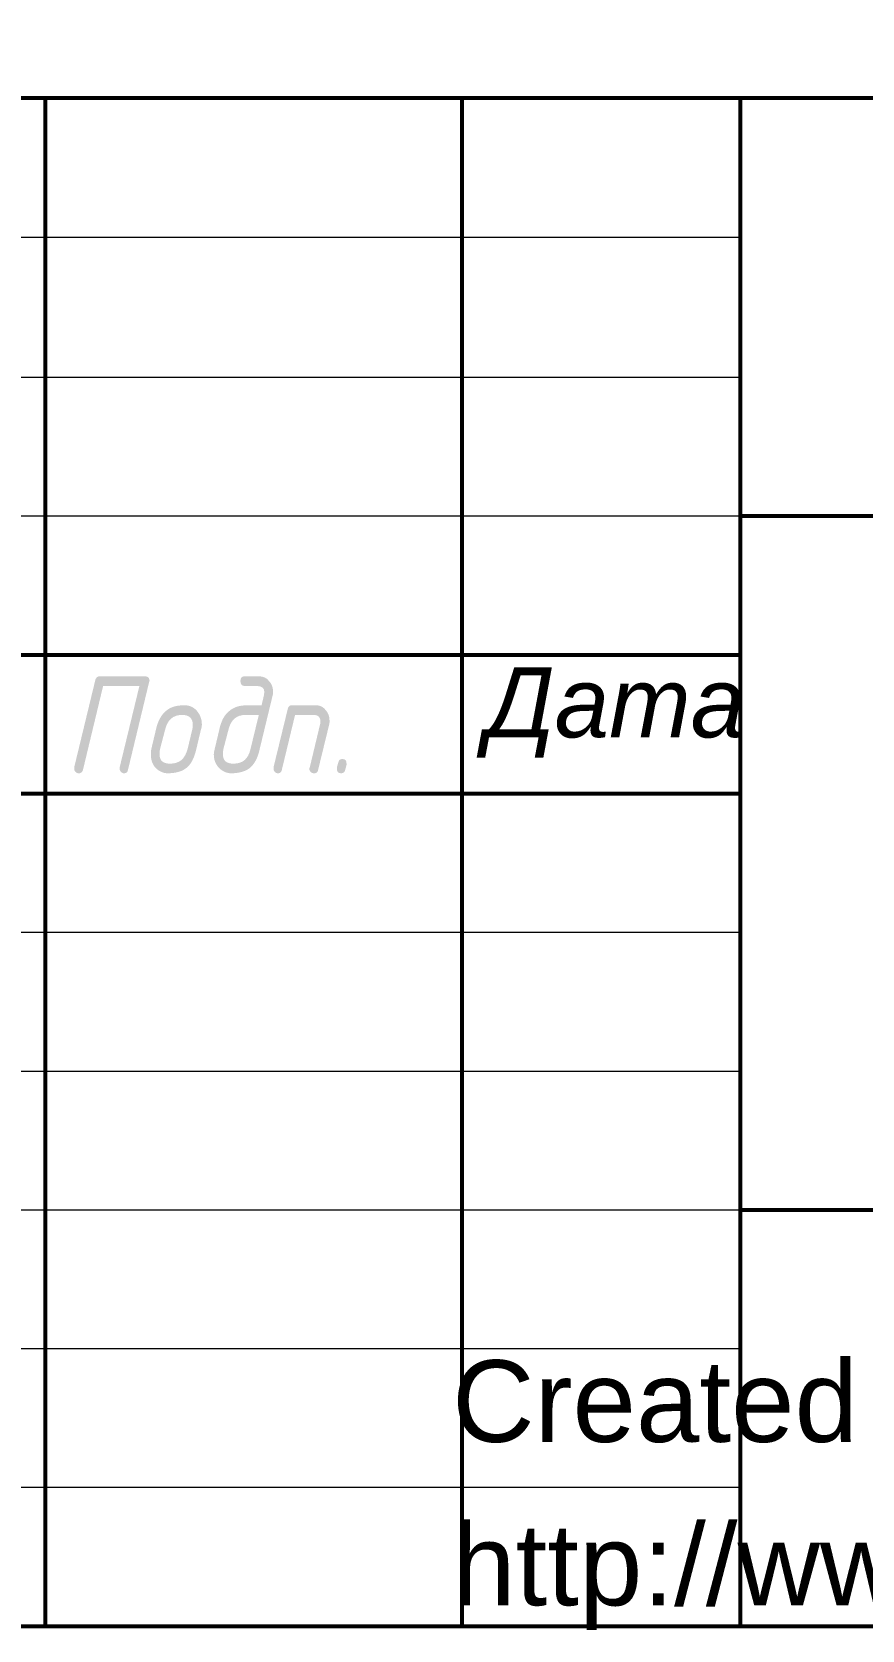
# Model space of a CAD drawing. Header units: millimetres. Extents: x 20 to 415, y 1 to 292.
# Drawn here: x 269.5 to 299.4, y 4.7 to 62.3 of the extents above; entities that cross this region are included whole.
import ezdxf

# ---------------------------------------------------------------- set-up
doc = ezdxf.new("R2010")
doc.units = ezdxf.units.MM
doc.header["$MEASUREMENT"] = 0
doc.layers.get('0').update_dxf_attribs({"linetype": 'CONTINUOUS'})
doc.layers.add('23ED830', color=7, linetype='CONTINUOUS')
doc.styles.add('23ED8D0', font='Arial.ttf')
doc.styles.add('Arial$201', font='ariali.ttf', dxfattribs={"oblique": 15, "height": 4.617384})

# ---------------------------------------------------------------- blocks, each defined once
blk = doc.blocks.new('239C7B0')
at = {"layer": '23ED830', "color": 0, "true_color": 0x000001, "style": '23ED8D0'}
for s, p in [('Created in Free Online PDF to DWG Converter by CADSoftTools', (0, 0)), ('http://www.cadsofttools.com/pdf-to-dwg-online/', (0, -2))]:
    blk.add_text(s, height=1, dxfattribs=at).set_placement(p)

msp = doc.modelspace()

# ---------------------------------------------------------------- hatches: boundary and pattern name
at = {"true_color": 0x000007}
h = msp.add_hatch(color=0, dxfattribs=at)
h.paths.add_polyline_path([(273.395, 38.718), (272.088, 38.718), (271.36, 35.69), (271.36, 35.69), (271.356, 35.68), (271.351, 35.671), (271.347, 35.662), (271.342, 35.653), (271.337, 35.645), (271.332, 35.637), (271.327, 35.63), (271.321, 35.624), (271.316, 35.617), (271.31, 35.612), (271.304, 35.606), (271.298, 35.602), (271.292, 35.597), (271.285, 35.593), (271.279, 35.589), (271.272, 35.586), (271.265, 35.583), (271.258, 35.581), (271.25, 35.579), (271.243, 35.577), (271.235, 35.576), (271.227, 35.575), (271.219, 35.575), (271.211, 35.575), (271.211, 35.575), (271.205, 35.575), (271.199, 35.575), (271.193, 35.575), (271.188, 35.576), (271.182, 35.577), (271.177, 35.578), (271.172, 35.579), (271.166, 35.58), (271.161, 35.582), (271.157, 35.583), (271.152, 35.585), (271.147, 35.587), (271.142, 35.589), (271.138, 35.592), (271.133, 35.594), (271.129, 35.597), (271.125, 35.6), (271.12, 35.603), (271.116, 35.606), (271.112, 35.609), (271.108, 35.613), (271.104, 35.616), (271.099, 35.62), (271.095, 35.624), (271.091, 35.628), (271.087, 35.633), (271.084, 35.637), (271.08, 35.641), (271.077, 35.645), (271.074, 35.649), (271.071, 35.654), (271.068, 35.658), (271.065, 35.662), (271.063, 35.667), (271.06, 35.671), (271.058, 35.676), (271.056, 35.681), (271.054, 35.685), (271.053, 35.69), (271.051, 35.695), (271.05, 35.7), (271.049, 35.706), (271.048, 35.711), (271.047, 35.717), (271.046, 35.722), (271.046, 35.728), (271.046, 35.734), (271.046, 35.74), (271.046, 35.74), (271.046, 35.742), (271.046, 35.744), (271.046, 35.746), (271.046, 35.748), (271.046, 35.75), (271.046, 35.753), (271.046, 35.755), (271.046, 35.757), (271.046, 35.759), (271.046, 35.761), (271.046, 35.763), (271.046, 35.765), (271.046, 35.767), (271.046, 35.769), (271.046, 35.771), (271.046, 35.773), (271.046, 35.775), (271.046, 35.777), (271.046, 35.779), (271.046, 35.781), (271.046, 35.784), (271.046, 35.786), (271.046, 35.788), (271.046, 35.79), (271.046, 35.79), (271.807, 38.934), (271.807, 38.934), (271.811, 38.946), (271.815, 38.957), (271.82, 38.968), (271.825, 38.978), (271.83, 38.987), (271.835, 38.996), (271.84, 39.004), (271.846, 39.012), (271.852, 39.019), (271.858, 39.026), (271.864, 39.032), (271.871, 39.037), (271.878, 39.042), (271.885, 39.046), (271.892, 39.05), (271.9, 39.054), (271.908, 39.057), (271.916, 39.059), (271.925, 39.061), (271.934, 39.063), (271.943, 39.064), (271.952, 39.065), (271.962, 39.066), (271.972, 39.066), (271.972, 39.066), (273.594, 39.066), (273.594, 39.066), (273.606, 39.066), (273.618, 39.065), (273.629, 39.064), (273.641, 39.062), (273.651, 39.059), (273.662, 39.056), (273.671, 39.053), (273.681, 39.049), (273.69, 39.044), (273.698, 39.039), (273.706, 39.033), (273.714, 39.027), (273.721, 39.02), (273.727, 39.012), (273.733, 39.004), (273.738, 38.995), (273.743, 38.985), (273.747, 38.975), (273.751, 38.964), (273.754, 38.953), (273.756, 38.941), (273.758, 38.928), (273.759, 38.915), (273.759, 38.9), (273.759, 38.9), (273.759, 38.898), (273.759, 38.896), (273.759, 38.894), (273.758, 38.892), (273.757, 38.89), (273.757, 38.888), (273.756, 38.886), (273.755, 38.884), (273.754, 38.882), (273.753, 38.88), (273.752, 38.878), (273.751, 38.876), (273.75, 38.874), (273.749, 38.872), (273.748, 38.869), (273.747, 38.867), (273.746, 38.865), (273.745, 38.863), (273.745, 38.861), (273.744, 38.859), (273.743, 38.857), (273.743, 38.855), (273.743, 38.853), (273.743, 38.851), (272.982, 35.69), (272.982, 35.69), (272.979, 35.68), (272.977, 35.671), (272.974, 35.662), (272.971, 35.653), (272.967, 35.645), (272.963, 35.637), (272.959, 35.63), (272.954, 35.624), (272.949, 35.617), (272.944, 35.612), (272.938, 35.606), (272.932, 35.602), (272.926, 35.597), (272.919, 35.593), (272.912, 35.589), (272.904, 35.586), (272.897, 35.583), (272.889, 35.581), (272.88, 35.579), (272.871, 35.577), (272.862, 35.576), (272.853, 35.575), (272.843, 35.575), (272.833, 35.575), (272.833, 35.575), (272.829, 35.575), (272.824, 35.575), (272.82, 35.575), (272.816, 35.576), (272.812, 35.577), (272.808, 35.578), (272.804, 35.579), (272.8, 35.58), (272.795, 35.582), (272.791, 35.583), (272.787, 35.585), (272.783, 35.587), (272.779, 35.589), (272.775, 35.592), (272.771, 35.594), (272.767, 35.597), (272.762, 35.6), (272.758, 35.603), (272.754, 35.606), (272.75, 35.609), (272.746, 35.613), (272.742, 35.616), (272.738, 35.62), (272.733, 35.624), (272.729, 35.628), (272.725, 35.633), (272.722, 35.637), (272.718, 35.641), (272.715, 35.645), (272.712, 35.649), (272.709, 35.654), (272.706, 35.658), (272.703, 35.662), (272.701, 35.667), (272.698, 35.671), (272.696, 35.676), (272.694, 35.681), (272.692, 35.685), (272.691, 35.69), (272.689, 35.695), (272.688, 35.7), (272.687, 35.706), (272.686, 35.711), (272.685, 35.717), (272.685, 35.722), (272.684, 35.728), (272.684, 35.734), (272.684, 35.74), (272.684, 35.74), (272.684, 35.742), (272.684, 35.744), (272.684, 35.746), (272.684, 35.748), (272.684, 35.75), (272.684, 35.753), (272.684, 35.755), (272.684, 35.757), (272.684, 35.759), (272.684, 35.761), (272.684, 35.763), (272.684, 35.765), (272.684, 35.767), (272.684, 35.769), (272.684, 35.771), (272.684, 35.773), (272.684, 35.775), (272.684, 35.777), (272.684, 35.779), (272.684, 35.781), (272.684, 35.784), (272.684, 35.786), (272.684, 35.788), (272.684, 35.79), (272.684, 35.79), (273.395, 38.718), (272.684, 35.79)])
edge = h.paths.add_edge_path()
edge.add_line((273.825, 36.452), (273.991, 37.147))
edge.add_spline(control_points=[(273.991, 37.147), (274.057, 37.461), (274.189, 37.676), (274.338, 37.808), (274.338, 37.808), (274.504, 37.957), (274.719, 38.024), (275.017, 38.024), (275.017, 38.024), (275.199, 38.024), (275.348, 37.957), (275.464, 37.825), (275.464, 37.825), (275.579, 37.693), (275.646, 37.527), (275.646, 37.329), (275.646, 37.329), (275.646, 37.262), (275.629, 37.196), (275.612, 37.147)], knot_values=[0, 0, 0, 0, 0.05, 0.05, 0.05, 0.05, 0.1, 0.1, 0.1, 0.1, 0.15, 0.15, 0.15, 0.15, 0.2, 0.2, 0.2, 0.2, 1, 1, 1, 1], degree=3, periodic=0)
edge.add_line((275.612, 37.147), (275.447, 36.452))
edge.add_spline(control_points=[(275.447, 36.452), (275.397, 36.236), (275.331, 36.071), (275.248, 35.939), (275.248, 35.939), (275.083, 35.69), (274.802, 35.575), (274.421, 35.575), (274.421, 35.575), (274.256, 35.575), (274.107, 35.641), (273.974, 35.773), (273.974, 35.773), (273.859, 35.906), (273.809, 36.054), (273.809, 36.253), (273.809, 36.253), (273.809, 36.319), (273.809, 36.385), (273.825, 36.452)], knot_values=[0, 0, 0, 0, 0.05, 0.05, 0.05, 0.05, 0.1, 0.1, 0.1, 0.1, 0.15, 0.15, 0.15, 0.15, 0.2, 0.2, 0.2, 0.2, 1, 1, 1, 1], degree=3, periodic=0)
edge = h.paths.add_edge_path()
edge.add_line((275.133, 36.452), (275.298, 37.147))
edge.add_spline(control_points=[(275.298, 37.147), (275.315, 37.213), (275.315, 37.279), (275.315, 37.345), (275.315, 37.345), (275.315, 37.56), (275.182, 37.676), (274.934, 37.676), (274.934, 37.676), (274.603, 37.676), (274.405, 37.494), (274.322, 37.147)], knot_values=[0, 0, 0, 0, 0.083333, 0.083333, 0.083333, 0.083333, 0.166667, 0.166667, 0.166667, 0.166667, 1, 1, 1, 1], degree=3, periodic=0)
edge.add_line((274.322, 37.147), (274.14, 36.452))
edge.add_spline(control_points=[(274.14, 36.452), (274.123, 36.369), (274.123, 36.303), (274.123, 36.253), (274.123, 36.253), (274.123, 36.021), (274.256, 35.922), (274.504, 35.922), (274.504, 35.922), (274.835, 35.922), (275.033, 36.088), (275.133, 36.452)], knot_values=[0, 0, 0, 0, 0.083333, 0.083333, 0.083333, 0.083333, 0.166667, 0.166667, 0.166667, 0.166667, 1, 1, 1, 1], degree=3, periodic=0)
edge = h.paths.add_edge_path()
edge.add_line((278.194, 38.371), (277.73, 36.452))
edge.add_spline(control_points=[(277.73, 36.452), (277.664, 36.121), (277.532, 35.906), (277.383, 35.773), (277.383, 35.773), (277.217, 35.641), (276.986, 35.575), (276.705, 35.575), (276.705, 35.575), (276.539, 35.575), (276.39, 35.641), (276.258, 35.773), (276.258, 35.773), (276.142, 35.906), (276.076, 36.054), (276.076, 36.253), (276.076, 36.253), (276.076, 36.319), (276.092, 36.385), (276.109, 36.452)], knot_values=[0, 0, 0, 0, 0.05, 0.05, 0.05, 0.05, 0.1, 0.1, 0.1, 0.1, 0.15, 0.15, 0.15, 0.15, 0.2, 0.2, 0.2, 0.2, 1, 1, 1, 1], degree=3, periodic=0)
edge.add_line((276.109, 36.452), (276.274, 37.147))
edge.add_spline(control_points=[(276.274, 37.147), (276.341, 37.461), (276.456, 37.676), (276.622, 37.808), (276.622, 37.808), (276.787, 37.957), (277.002, 38.024), (277.3, 38.024)], knot_values=[0, 0, 0, 0, 0.125, 0.125, 0.125, 0.125, 1, 1, 1, 1], degree=3, periodic=0)
edge.add_line((277.3, 38.024), (277.797, 38.024))
edge.add_line((277.797, 38.024), (277.879, 38.371))
edge.add_spline(control_points=[(277.879, 38.371), (277.879, 38.421), (277.896, 38.454), (277.896, 38.503), (277.896, 38.503), (277.896, 38.652), (277.797, 38.718), (277.631, 38.718)], knot_values=[0, 0, 0, 0, 0.125, 0.125, 0.125, 0.125, 1, 1, 1, 1], degree=3, periodic=0)
edge.add_line((277.631, 38.718), (277.184, 38.718))
edge.add_spline(control_points=[(277.184, 38.718), (277.085, 38.718), (277.035, 38.785), (277.035, 38.9), (277.035, 38.9), (277.035, 39.016), (277.085, 39.066), (277.184, 39.066)], knot_values=[0, 0, 0, 0, 0.125, 0.125, 0.125, 0.125, 1, 1, 1, 1], degree=3, periodic=0)
edge.add_line((277.184, 39.066), (277.714, 39.066))
edge.add_spline(control_points=[(277.714, 39.066), (277.846, 39.066), (277.979, 39.016), (278.061, 38.9), (278.061, 38.9), (278.161, 38.801), (278.21, 38.669), (278.21, 38.52), (278.21, 38.52), (278.21, 38.47), (278.21, 38.421), (278.194, 38.371)], knot_values=[0, 0, 0, 0, 0.083333, 0.083333, 0.083333, 0.083333, 0.166667, 0.166667, 0.166667, 0.166667, 1, 1, 1, 1], degree=3, periodic=0)
edge = h.paths.add_edge_path()
edge.add_line((277.399, 36.452), (277.697, 37.676))
edge.add_line((277.697, 37.676), (277.217, 37.676))
edge.add_spline(control_points=[(277.217, 37.676), (276.887, 37.676), (276.688, 37.494), (276.605, 37.147)], knot_values=[0, 0, 0, 0, 1, 1, 1, 1], degree=3, periodic=0)
edge.add_line((276.605, 37.147), (276.423, 36.452))
edge.add_spline(control_points=[(276.423, 36.452), (276.407, 36.369), (276.407, 36.303), (276.407, 36.253), (276.407, 36.253), (276.407, 36.021), (276.539, 35.922), (276.787, 35.922), (276.787, 35.922), (277.118, 35.922), (277.317, 36.088), (277.399, 36.452)], knot_values=[0, 0, 0, 0, 0.083333, 0.083333, 0.083333, 0.083333, 0.166667, 0.166667, 0.166667, 0.166667, 1, 1, 1, 1], degree=3, periodic=0)
h.paths.add_polyline_path([(278.74, 37.891), (278.74, 37.891), (278.742, 37.901), (278.745, 37.911), (278.747, 37.921), (278.751, 37.93), (278.754, 37.938), (278.758, 37.947), (278.763, 37.955), (278.767, 37.962), (278.772, 37.969), (278.778, 37.976), (278.783, 37.982), (278.789, 37.988), (278.796, 37.994), (278.802, 37.999), (278.81, 38.003), (278.817, 38.008), (278.825, 38.011), (278.833, 38.014), (278.841, 38.017), (278.85, 38.019), (278.859, 38.021), (278.869, 38.022), (278.878, 38.023), (278.889, 38.024), (278.889, 38.024), (279.749, 38.024), (279.749, 38.024), (279.766, 38.023), (279.782, 38.022), (279.799, 38.021), (279.815, 38.019), (279.831, 38.017), (279.848, 38.014), (279.864, 38.01), (279.88, 38.006), (279.895, 38.002), (279.911, 37.996), (279.926, 37.991), (279.941, 37.984), (279.956, 37.977), (279.971, 37.97), (279.985, 37.961), (279.999, 37.952), (280.013, 37.943), (280.026, 37.933), (280.039, 37.922), (280.051, 37.911), (280.063, 37.898), (280.075, 37.886), (280.086, 37.872), (280.097, 37.858), (280.097, 37.858), (280.109, 37.845), (280.12, 37.833), (280.131, 37.819), (280.142, 37.806), (280.152, 37.792), (280.162, 37.777), (280.171, 37.763), (280.179, 37.748), (280.187, 37.732), (280.195, 37.717), (280.202, 37.701), (280.208, 37.684), (280.214, 37.668), (280.22, 37.651), (280.225, 37.633), (280.229, 37.615), (280.233, 37.597), (280.236, 37.579), (280.239, 37.56), (280.241, 37.541), (280.243, 37.521), (280.244, 37.502), (280.245, 37.481), (280.245, 37.461), (280.245, 37.455), (280.245, 37.449), (280.245, 37.442), (280.245, 37.436), (280.245, 37.43), (280.245, 37.424), (280.245, 37.417), (280.245, 37.411), (280.245, 37.405), (280.244, 37.399), (280.244, 37.393), (280.243, 37.386), (280.243, 37.38), (280.242, 37.374), (280.241, 37.368), (280.241, 37.362), (280.24, 37.355), (280.238, 37.349), (280.237, 37.343), (280.236, 37.337), (280.234, 37.331), (280.233, 37.324), (280.231, 37.318), (280.229, 37.312), (279.832, 35.69), (279.832, 35.69), (279.83, 35.68), (279.827, 35.671), (279.824, 35.662), (279.821, 35.653), (279.817, 35.645), (279.813, 35.637), (279.809, 35.63), (279.804, 35.624), (279.799, 35.617), (279.794, 35.612), (279.788, 35.606), (279.782, 35.602), (279.776, 35.597), (279.769, 35.593), (279.762, 35.589), (279.755, 35.586), (279.747, 35.583), (279.739, 35.581), (279.73, 35.579), (279.721, 35.577), (279.712, 35.576), (279.703, 35.575), (279.693, 35.575), (279.683, 35.575), (279.683, 35.575), (279.679, 35.575), (279.674, 35.575), (279.67, 35.575), (279.665, 35.576), (279.66, 35.577), (279.655, 35.578), (279.651, 35.579), (279.646, 35.58), (279.64, 35.582), (279.635, 35.583), (279.63, 35.585), (279.625, 35.587), (279.62, 35.589), (279.615, 35.592), (279.61, 35.594), (279.604, 35.597), (279.599, 35.6), (279.594, 35.603), (279.59, 35.606), (279.585, 35.609), (279.58, 35.613), (279.576, 35.616), (279.571, 35.62), (279.567, 35.624), (279.563, 35.628), (279.559, 35.633), (279.555, 35.637), (279.552, 35.641), (279.549, 35.645), (279.545, 35.649), (279.542, 35.654), (279.539, 35.658), (279.537, 35.662), (279.534, 35.667), (279.532, 35.671), (279.53, 35.676), (279.528, 35.681), (279.526, 35.685), (279.524, 35.69), (279.523, 35.695), (279.522, 35.7), (279.521, 35.706), (279.52, 35.711), (279.519, 35.717), (279.518, 35.722), (279.518, 35.728), (279.518, 35.734), (279.517, 35.74), (279.517, 35.74), (279.518, 35.742), (279.518, 35.744), (279.518, 35.746), (279.519, 35.748), (279.519, 35.75), (279.52, 35.753), (279.521, 35.755), (279.522, 35.757), (279.523, 35.759), (279.524, 35.761), (279.525, 35.763), (279.526, 35.765), (279.527, 35.767), (279.528, 35.769), (279.529, 35.771), (279.53, 35.773), (279.531, 35.775), (279.531, 35.777), (279.532, 35.779), (279.533, 35.781), (279.533, 35.784), (279.534, 35.786), (279.534, 35.788), (279.534, 35.79), (279.534, 35.79), (279.898, 37.312), (279.898, 37.312), (279.9, 37.318), (279.902, 37.324), (279.903, 37.331), (279.905, 37.337), (279.906, 37.343), (279.908, 37.349), (279.909, 37.355), (279.91, 37.361), (279.91, 37.367), (279.911, 37.373), (279.912, 37.379), (279.912, 37.384), (279.913, 37.39), (279.913, 37.396), (279.914, 37.401), (279.914, 37.406), (279.914, 37.412), (279.914, 37.417), (279.914, 37.422), (279.914, 37.427), (279.914, 37.431), (279.915, 37.436), (279.915, 37.44), (279.915, 37.444), (279.915, 37.444), (279.914, 37.463), (279.913, 37.48), (279.911, 37.497), (279.908, 37.513), (279.904, 37.529), (279.899, 37.543), (279.893, 37.557), (279.887, 37.571), (279.88, 37.583), (279.871, 37.595), (279.862, 37.606), (279.852, 37.616), (279.842, 37.625), (279.83, 37.634), (279.818, 37.642), (279.804, 37.649), (279.79, 37.655), (279.775, 37.661), (279.759, 37.665), (279.742, 37.669), (279.725, 37.672), (279.706, 37.674), (279.687, 37.676), (279.666, 37.676), (279.004, 37.676), (278.525, 35.69), (278.525, 35.69), (278.522, 35.68), (278.52, 35.671), (278.517, 35.662), (278.514, 35.653), (278.51, 35.645), (278.506, 35.637), (278.502, 35.63), (278.497, 35.624), (278.492, 35.617), (278.487, 35.612), (278.481, 35.606), (278.475, 35.602), (278.469, 35.597), (278.462, 35.593), (278.455, 35.589), (278.447, 35.586), (278.44, 35.583), (278.432, 35.581), (278.423, 35.579), (278.414, 35.577), (278.405, 35.576), (278.396, 35.575), (278.386, 35.575), (278.376, 35.575), (278.376, 35.575), (278.372, 35.575), (278.367, 35.575), (278.363, 35.575), (278.359, 35.576), (278.355, 35.577), (278.351, 35.578), (278.347, 35.579), (278.343, 35.58), (278.338, 35.582), (278.334, 35.583), (278.33, 35.585), (278.326, 35.587), (278.322, 35.589), (278.318, 35.592), (278.314, 35.594), (278.31, 35.597), (278.305, 35.6), (278.301, 35.603), (278.297, 35.606), (278.293, 35.609), (278.289, 35.613), (278.285, 35.616), (278.281, 35.62), (278.276, 35.624), (278.272, 35.628), (278.269, 35.633), (278.265, 35.637), (278.261, 35.641), (278.258, 35.645), (278.255, 35.649), (278.252, 35.654), (278.249, 35.658), (278.246, 35.662), (278.244, 35.667), (278.241, 35.671), (278.239, 35.676), (278.237, 35.681), (278.235, 35.685), (278.234, 35.69), (278.232, 35.695), (278.231, 35.7), (278.23, 35.706), (278.229, 35.711), (278.228, 35.717), (278.228, 35.722), (278.227, 35.728), (278.227, 35.734), (278.227, 35.74), (278.227, 35.74), (278.227, 35.742), (278.227, 35.744), (278.227, 35.746), (278.227, 35.748), (278.227, 35.75), (278.227, 35.753), (278.227, 35.755), (278.227, 35.757), (278.227, 35.759), (278.227, 35.761), (278.227, 35.763), (278.227, 35.765), (278.227, 35.767), (278.227, 35.769), (278.227, 35.771), (278.227, 35.773), (278.227, 35.775), (278.227, 35.777), (278.227, 35.779), (278.227, 35.781), (278.227, 35.784), (278.227, 35.786), (278.227, 35.788), (278.227, 35.79), (278.227, 35.79)])
h.paths.add_polyline_path([(278.74, 37.891), (278.227, 35.79)])
edge = h.paths.add_edge_path()
edge.add_line((280.51, 35.79), (280.56, 35.955))
edge.add_spline(control_points=[(280.56, 35.955), (280.576, 36.054), (280.626, 36.088), (280.709, 36.088), (280.709, 36.088), (280.808, 36.088), (280.858, 36.038), (280.858, 35.922), (280.858, 35.922), (280.858, 35.906), (280.858, 35.889), (280.858, 35.872)], knot_values=[0, 0, 0, 0, 0.083333, 0.083333, 0.083333, 0.083333, 0.166667, 0.166667, 0.166667, 0.166667, 1, 1, 1, 1], degree=3, periodic=0)
edge.add_line((280.858, 35.872), (280.808, 35.69))
edge.add_spline(control_points=[(280.808, 35.69), (280.791, 35.608), (280.742, 35.575), (280.659, 35.575), (280.659, 35.575), (280.56, 35.575), (280.51, 35.624), (280.51, 35.74), (280.51, 35.74), (280.51, 35.757), (280.51, 35.773), (280.51, 35.79)], knot_values=[0, 0, 0, 0, 0.083333, 0.083333, 0.083333, 0.083333, 0.166667, 0.166667, 0.166667, 0.166667, 1, 1, 1, 1], degree=3, periodic=0)

# ---------------------------------------------------------------- linework, layer by layer
at = {"color": 0, "linetype": 'Continuous', "lineweight": 53, "true_color": 0x000007}
msp.add_lwpolyline([(19.872, 4.865), (415.082, 4.865), (415.082, 291.96), (19.872, 291.96)], close=True, dxfattribs=at)
for points in [[(415.082, 59.881), (229.961, 59.881), (229.961, 59.881)], [(270.003, 59.881), (270.003, 4.865), (270.003, 4.865)], [(285.027, 4.865), (285.027, 59.881), (285.027, 59.881)], [(295.038, 59.881), (295.038, 4.865), (295.038, 4.865)], [(295.038, 44.841), (415.082, 44.841), (415.082, 44.841)], [(229.961, 39.844), (295.038, 39.844), (295.038, 39.844)], [(229.961, 34.847), (295.038, 34.847), (295.038, 34.847)], [(295.038, 19.856), (415.082, 19.856), (415.082, 19.856)]]:
    msp.add_lwpolyline(points, dxfattribs=at)
at = {"color": 0, "linetype": 'Continuous', "lineweight": 20, "true_color": 0x000007}
for points in [[(229.961, 54.884), (295.038, 54.884), (295.038, 54.884)], [(229.961, 49.838), (295.038, 49.838), (295.038, 49.838)], [(229.961, 44.841), (295.038, 44.841), (295.038, 44.841)], [(229.961, 29.85), (295.038, 29.85), (295.038, 29.85)], [(229.961, 24.853), (295.038, 24.853), (295.038, 24.853)], [(229.961, 19.856), (295.038, 19.856), (295.038, 19.856)], [(229.961, 14.859), (295.038, 14.859), (295.038, 14.859)], [(229.961, 9.862), (295.038, 9.862), (295.038, 9.862)]]:
    msp.add_lwpolyline(points, dxfattribs=at)

# ---------------------------------------------------------------- block references
at = {"layer": '23ED830', "color": 0, "true_color": 0x000000, "xscale": 2.942707237334278, "yscale": 2.942707237334278, "zscale": 2.942707237334278}
msp.add_blockref('239C7B0', (284.663, 11.495), dxfattribs=at)

# ---------------------------------------------------------------- texts
at = {"color": 0, "true_color": 0x000007, "style": 'Arial$201'}
msp.add_text('Дата', height=2.5262, dxfattribs=at).set_placement((285.871, 36.866))

doc.saveas('drawing.dxf')
